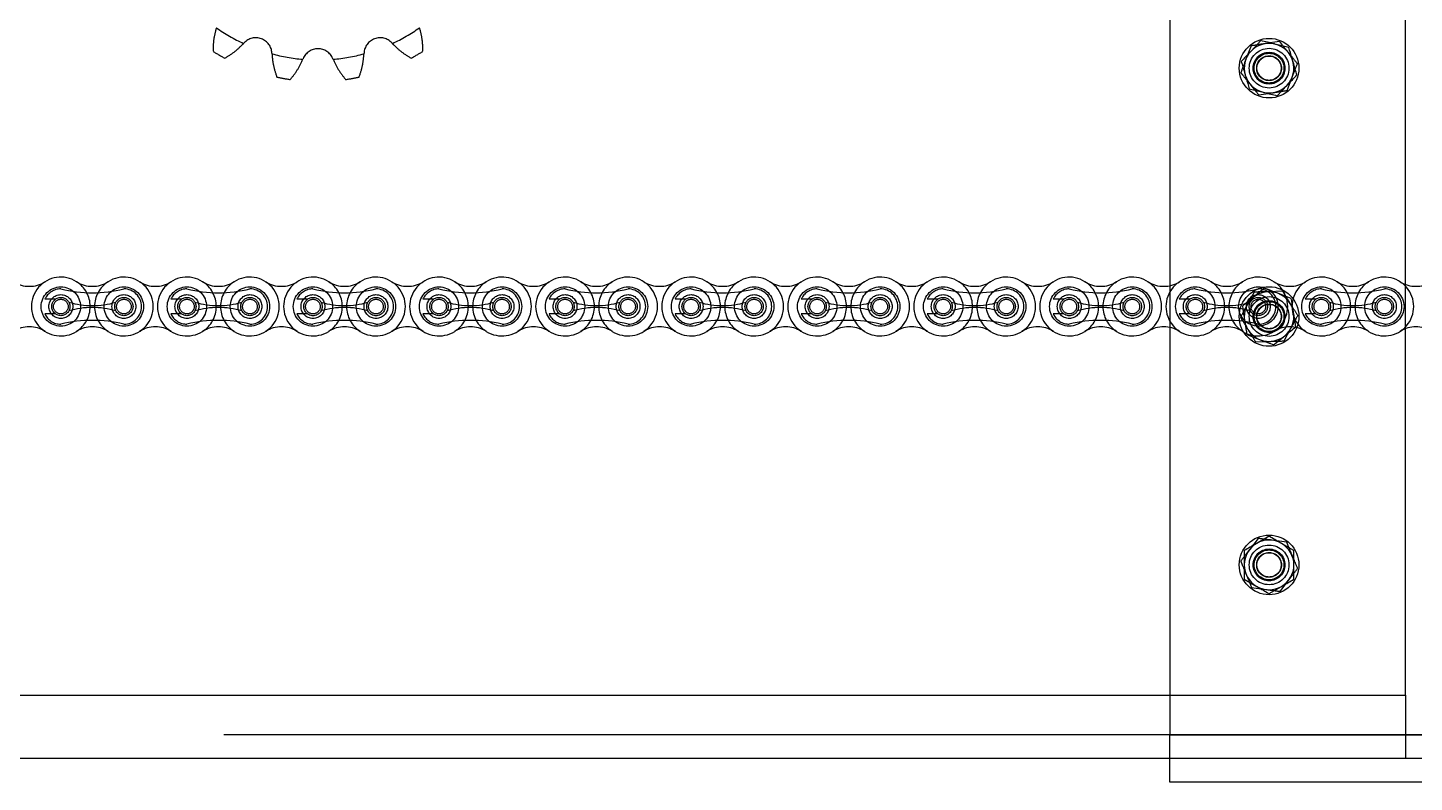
# Model space of a CAD drawing. Header units: metres. Extents: x 0 to 63075, y 0 to 44550.
# Drawn here: x 36889.4 to 37168.8, y 35017.5 to 35169.4 of the extents above; entities that cross this region are included whole.
import ezdxf

# ---------------------------------------------------------------- set-up
doc = ezdxf.new("R2010")
doc.units = ezdxf.units.M
doc.header["$LTSCALE"] = 75
doc.linetypes.add('HIDDEN2', pattern=[4.7625, 3.175, -1.5875])
for name, color, linetype in [('SDM', 7, 'Continuous'), ('SL4', 4, 'Continuous'), ('ST1', 7, 'HIDDEN2')]:
    doc.layers.add(name, color=color, linetype=linetype)

# ---------------------------------------------------------------- blocks, each defined once
blk = doc.blocks.new('A$Cf5e9a517')
at = {"layer": 'SL4'}
for p, q in [((957.26, 1690.35), (957.26, 1461.11)), ((975.63, 1600.89), (973.64, 1598.8)), ((981.24, 1599.53), (978.43, 1600.21)), ((973.28, 1591.17), (976.09, 1590.49)), ((978.9, 1589.81), (980.89, 1591.9)), ((976.35, 1551.05), (974.11, 1549.23)), ((981.74, 1548.99), (979.04, 1550.02)), ((972.78, 1541.71), (975.48, 1540.68)), ((978.18, 1539.65), (980.42, 1541.47)), ((977.26, 1501.12), (974.76, 1499.68)), ((982.26, 1498.24), (979.76, 1499.68)), ((972.26, 1492.46), (974.76, 1491.02)), ((977.26, 1489.58), (979.76, 1491.02)), ((54.76, 1469.11), (957.26, 1469.11)), ((1057.26, 1461.11), (957.26, 1461.11)), ((957.26, 1451.59), (957.26, 1461.11)), ((957.26, 1456.35), (244.75, 1456.35)), ((1057.26, 1451.59), (957.26, 1451.59))]:
    blk.add_line(p, q, dxfattribs=at)
for centre, start, end in [((977.26, 1595.35), 136.4384, 196.4384), ((977.26, 1595.35), 76.4384, 136.4384), ((977.26, 1595.35), 16.4384, 76.4384), ((977.26, 1595.35), 316.4384, 16.4384), ((977.26, 1595.35), 196.4384, 256.4384), ((977.26, 1595.35), 256.4384, 316.4384), ((977.26, 1545.35), 129.1229, 189.1229), ((977.26, 1545.35), 69.1229, 129.1229), ((977.26, 1545.35), 9.1229, 69.1229), ((977.26, 1545.35), 309.1229, 9.1229), ((977.26, 1545.35), 189.1229, 249.1229), ((977.26, 1545.35), 249.1229, 309.1229), ((977.26, 1495.35), 120, 180), ((977.26, 1495.35), 60, 120), ((977.26, 1495.35), 0, 60), ((977.26, 1495.35), 180, 240), ((977.26, 1495.35), 300, 0), ((977.26, 1495.35), 240, 300)]:
    blk.add_arc(centre, 5, start, end, dxfattribs=at)
for points, knots in [([(973.64, 1598.8), (973.59, 1598.75), (972.92, 1598.04), (972.26, 1597.35), (971.65, 1596.7)], [0, 0, 0, 0, 0.0702006, 1, 1, 1, 1]), ([(978.43, 1600.21), (978.37, 1600.23), (977.42, 1600.46), (976.49, 1600.68), (975.63, 1600.89)], [0, 0, 0, 0, 0.070201, 1, 1, 1, 1]), ([(982.06, 1596.76), (981.99, 1596.98), (981.72, 1597.92), (981.45, 1598.83), (981.24, 1599.53)], [0, 0, 0, 0, 0.231849, 1, 1, 1, 1]), ([(971.65, 1596.7), (971.86, 1596), (972.13, 1595.09), (972.4, 1594.15), (972.47, 1593.94)], [0, 0, 0, 0, 0.768151, 1, 1, 1, 1]), ([(982.88, 1594), (982.82, 1594.19), (982.55, 1595.09), (982.28, 1596.03), (982.06, 1596.76)], [0, 0, 0, 0, 0.211001, 1, 1, 1, 1]), ([(972.47, 1593.94), (972.69, 1593.2), (972.96, 1592.26), (973.23, 1591.36), (973.28, 1591.17)], [0, 0, 0, 0, 0.788999, 1, 1, 1, 1]), ([(980.89, 1591.9), (980.93, 1591.95), (981.6, 1592.66), (982.26, 1593.35), (982.88, 1594)], [0, 0, 0, 0, 0.070201, 1, 1, 1, 1]), ([(976.09, 1590.49), (976.16, 1590.47), (977.1, 1590.24), (978.03, 1590.02), (978.9, 1589.81)], [0, 0, 0, 0, 0.070201, 1, 1, 1, 1]), ([(979.04, 1550.02), (978.98, 1550.05), (978.07, 1550.39), (977.18, 1550.73), (976.35, 1551.05)], [0, 0, 0, 0, 0.070201, 1, 1, 1, 1]), ([(974.11, 1549.23), (974.05, 1549.19), (973.3, 1548.57), (972.56, 1547.97), (971.87, 1547.41)], [0, 0, 0, 0, 0.070201, 1, 1, 1, 1]), ([(982.2, 1546.14), (982.16, 1546.37), (982.01, 1547.33), (981.86, 1548.27), (981.74, 1548.99)], [0, 0, 0, 0, 0.231849, 1, 1, 1, 1]), ([(971.87, 1547.41), (971.98, 1546.69), (972.13, 1545.75), (972.29, 1544.78), (972.33, 1544.56)], [0, 0, 0, 0, 0.7681507, 1, 1, 1, 1]), ([(982.66, 1543.29), (982.63, 1543.49), (982.48, 1544.42), (982.32, 1545.38), (982.2, 1546.14)], [0, 0, 0, 0, 0.211001, 1, 1, 1, 1]), ([(972.33, 1544.56), (972.45, 1543.8), (972.6, 1542.83), (972.75, 1541.9), (972.78, 1541.71)], [0, 0, 0, 0, 0.788999, 1, 1, 1, 1]), ([(980.42, 1541.47), (980.47, 1541.51), (981.23, 1542.13), (981.97, 1542.73), (982.66, 1543.29)], [0, 0, 0, 0, 0.0702006, 1, 1, 1, 1]), ([(975.48, 1540.68), (975.54, 1540.65), (976.46, 1540.31), (977.35, 1539.97), (978.18, 1539.65)], [0, 0, 0, 0, 0.070201, 1, 1, 1, 1]), ([(979.76, 1499.68), (979.7, 1499.71), (978.86, 1500.2), (978.03, 1500.68), (977.26, 1501.12)], [0, 0, 0, 0, 0.070201, 1, 1, 1, 1]), ([(974.76, 1499.68), (974.7, 1499.65), (973.86, 1499.16), (973.03, 1498.68), (972.26, 1498.24)], [0, 0, 0, 0, 0.070201, 1, 1, 1, 1]), ([(972.26, 1498.24), (972.26, 1497.51), (972.26, 1496.55), (972.26, 1495.58), (972.26, 1495.35)], [0, 0, 0, 0, 0.768151, 1, 1, 1, 1]), ([(982.26, 1495.35), (982.26, 1495.58), (982.26, 1496.55), (982.26, 1497.51), (982.26, 1498.24)], [0, 0, 0, 0, 0.2318493, 1, 1, 1, 1]), ([(972.26, 1495.35), (972.26, 1494.58), (972.26, 1493.6), (972.26, 1492.66), (972.26, 1492.46)], [0, 0, 0, 0, 0.788999, 1, 1, 1, 1]), ([(982.26, 1492.46), (982.26, 1492.66), (982.26, 1493.6), (982.26, 1494.58), (982.26, 1495.35)], [0, 0, 0, 0, 0.2110008, 1, 1, 1, 1]), ([(979.76, 1491.02), (979.82, 1491.05), (980.67, 1491.54), (981.49, 1492.02), (982.26, 1492.46)], [0, 0, 0, 0, 0.070201, 1, 1, 1, 1]), ([(974.76, 1491.02), (974.82, 1490.99), (975.67, 1490.5), (976.49, 1490.02), (977.26, 1489.58)], [0, 0, 0, 0, 0.070201, 1, 1, 1, 1])]:
    blk.add_open_spline(points, degree=3, knots=knots, dxfattribs=at)
at = {"layer": 'ST1'}
for p, q in [((1004.76, 1469.11), (1004.76, 1690.35)), ((973.63, 1599.84), (972.6, 1597.15)), ((979.34, 1600.74), (976.48, 1600.29)), ((980.89, 1590.86), (981.93, 1593.55)), ((975.19, 1589.96), (978.04, 1590.41)), ((732.68, 1548.83), (730.56, 1548.83)), ((758.08, 1548.83), (755.96, 1548.83)), ((783.48, 1548.83), (781.36, 1548.83)), ((808.88, 1548.83), (806.76, 1548.83)), ((834.28, 1548.83), (832.16, 1548.83)), ((859.68, 1548.83), (857.56, 1548.83)), ((885.08, 1548.83), (882.96, 1548.83)), ((910.48, 1548.83), (908.36, 1548.83)), ((935.88, 1548.83), (933.76, 1548.83)), ((961.28, 1548.83), (959.16, 1548.83)), ((974.23, 1550.27), (972.86, 1547.72)), ((980, 1550.43), (977.12, 1550.35)), ((986.68, 1548.83), (984.56, 1548.83)), ((732.68, 1545.88), (730.56, 1545.88)), ((758.08, 1545.88), (755.96, 1545.88)), ((783.48, 1545.88), (781.36, 1545.88)), ((808.88, 1545.88), (806.76, 1545.88)), ((834.28, 1545.88), (832.16, 1545.88)), ((859.68, 1545.88), (857.56, 1545.88)), ((885.08, 1545.88), (882.96, 1545.88)), ((910.48, 1545.88), (908.36, 1545.88)), ((935.88, 1545.88), (933.76, 1545.88)), ((961.28, 1545.88), (959.16, 1545.88)), ((986.68, 1545.88), (984.56, 1545.88)), ((980.29, 1540.43), (981.66, 1542.98)), ((974.52, 1540.27), (977.41, 1540.35)), ((975.05, 1500.68), (973.29, 1498.39)), ((980.78, 1499.93), (977.91, 1500.31)), ((979.47, 1490.02), (981.23, 1492.31)), ((973.75, 1490.77), (976.61, 1490.39)), ((4.76, 1469.11), (1004.76, 1469.11)), ((957.26, 1469.11), (1004.76, 1469.11)), ((1004.76, 1469.11), (1004.76, 1456.35)), ((1004.76, 1461.11), (4.76, 1461.11)), ((957.26, 1461.11), (1057.26, 1461.11)), ((1009.76, 1461.11), (1004.76, 1461.11)), ((1057.26, 1456.35), (957.26, 1456.35))]:
    blk.add_line(p, q, dxfattribs=at)
for centre, radius in [((977.26, 1595.35), 6), ((977.26, 1595.35), 4), ((977.26, 1595.35), 3.2), ((977.26, 1595.35), 3), ((977.26, 1595.35), 2.5), ((977.26, 1595.35), 2.45), ((733.79, 1547.36), 3.96), ((746.49, 1547.36), 3.96), ((759.19, 1547.36), 3.96), ((771.89, 1547.36), 3.96), ((784.59, 1547.36), 3.96), ((797.29, 1547.36), 3.96), ((809.99, 1547.36), 3.96), ((822.69, 1547.36), 3.96), ((835.39, 1547.36), 3.96), ((848.09, 1547.36), 3.96), ((860.79, 1547.36), 3.96), ((873.49, 1547.36), 3.96), ((886.19, 1547.36), 3.96), ((898.89, 1547.36), 3.96), ((911.59, 1547.36), 3.96), ((924.29, 1547.36), 3.96), ((936.99, 1547.36), 3.96), ((949.69, 1547.36), 3.96), ((962.39, 1547.36), 3.96), ((975.09, 1547.36), 3.96), ((977.26, 1545.35), 6), ((987.79, 1547.36), 3.96), ((1000.49, 1547.36), 3.96), ((733.79, 1547.36), 2.4), ((733.79, 1547.36), 1.84), ((733.79, 1547.36), 1.48), ((746.49, 1547.36), 2.4), ((746.49, 1547.36), 1.84), ((746.49, 1547.36), 1.48), ((759.19, 1547.36), 2.4), ((759.19, 1547.36), 1.84), ((759.19, 1547.36), 1.48), ((771.89, 1547.36), 2.4), ((771.89, 1547.36), 1.84), ((771.89, 1547.36), 1.48), ((784.59, 1547.36), 2.4), ((784.59, 1547.36), 1.85), ((784.59, 1547.36), 1.48), ((797.29, 1547.36), 2.4), ((797.29, 1547.36), 1.85), ((797.29, 1547.36), 1.48), ((809.99, 1547.36), 2.4), ((809.99, 1547.36), 1.84), ((809.99, 1547.36), 1.48), ((822.69, 1547.36), 2.4), ((822.69, 1547.36), 1.84), ((822.69, 1547.36), 1.48), ((835.39, 1547.36), 2.4), ((835.39, 1547.36), 1.84), ((835.39, 1547.36), 1.48), ((848.09, 1547.36), 2.4), ((848.09, 1547.36), 1.84), ((848.09, 1547.36), 1.48), ((860.79, 1547.36), 2.4), ((860.79, 1547.36), 1.84), ((860.79, 1547.36), 1.48), ((873.49, 1547.36), 2.4), ((873.49, 1547.36), 1.84), ((873.49, 1547.36), 1.48), ((886.19, 1547.36), 2.4), ((886.19, 1547.36), 1.85), ((886.19, 1547.36), 1.48), ((898.89, 1547.36), 2.4), ((898.89, 1547.36), 1.85), ((898.89, 1547.36), 1.48), ((911.59, 1547.36), 2.4), ((911.59, 1547.36), 1.84), ((911.59, 1547.36), 1.48), ((924.29, 1547.36), 2.4), ((924.29, 1547.36), 1.84), ((924.29, 1547.36), 1.48), ((936.99, 1547.36), 2.4), ((936.99, 1547.36), 1.85), ((936.99, 1547.36), 1.48), ((949.69, 1547.36), 2.4), ((949.69, 1547.36), 1.85), ((949.69, 1547.36), 1.48), ((962.39, 1547.36), 2.4), ((962.39, 1547.36), 1.84), ((962.39, 1547.36), 1.48), ((975.09, 1547.36), 2.4), ((975.09, 1547.36), 1.84), ((977.26, 1545.35), 4), ((975.09, 1547.36), 1.48), ((977.26, 1545.35), 3.2), ((977.26, 1545.35), 3), ((987.79, 1547.36), 2.4), ((987.79, 1547.36), 1.84), ((987.79, 1547.36), 1.48), ((1000.49, 1547.36), 2.4), ((1000.49, 1547.36), 1.84), ((1000.49, 1547.36), 1.48), ((977.26, 1545.35), 2.5), ((977.26, 1545.35), 2.45), ((977.26, 1495.35), 6), ((977.26, 1495.35), 4), ((977.26, 1495.35), 3.2), ((977.26, 1495.35), 3), ((977.26, 1495.35), 2.5), ((977.26, 1495.35), 2.45)]:
    blk.add_circle(centre, radius, dxfattribs=at)
for centre, radius, start, end in [((785.6, 1632.62), 35.61, 234.9007, 245.0993), ((785.6, 1632.62), 35.61, 234.9007, 245.0993), ((785.6, 1632.62), 35.61, 234.9007, 245.0993), ((785.6, 1632.62), 35.61, 234.9007, 245.0993), ((773.09, 1598.23), 3.24, 2.5, 137.5), ((798.12, 1598.23), 3.24, 42.5, 177.5), ((785.6, 1632.62), 35.61, 294.9007, 305.0993), ((785.6, 1632.62), 35.61, 294.9007, 305.0993), ((785.6, 1632.62), 35.61, 294.9007, 305.0993), ((785.6, 1632.62), 35.61, 294.9007, 305.0993), ((785.6, 1632.62), 39.94, 238.032, 241.968), ((759.35, 1610.82), 15.39, 317.0177, 317.5), ((791.7, 1599.04), 15.39, 182.5, 182.9823), ((785.6, 1632.62), 35.61, 254.9007, 265.0993), ((785.6, 1632.62), 35.61, 254.9007, 265.0993), ((785.6, 1632.62), 35.61, 254.9007, 265.0993), ((785.6, 1632.62), 35.61, 254.9007, 265.0993), ((785.6, 1596.02), 3.24, 22.5, 157.5), ((785.6, 1632.62), 35.61, 274.9007, 285.0993), ((785.6, 1632.62), 35.61, 274.9007, 285.0993), ((785.6, 1632.62), 35.61, 274.9007, 285.0993), ((785.6, 1632.62), 35.61, 274.9007, 285.0993), ((779.51, 1599.04), 15.39, 357.0177, 357.5), ((811.85, 1610.82), 15.39, 222.5, 222.9823), ((785.6, 1632.62), 39.94, 298.032, 301.968), ((768.39, 1603.15), 15.39, 337.0177, 337.5), ((802.81, 1603.15), 15.39, 202.5, 202.9823), ((785.6, 1632.62), 39.94, 258.032, 261.968), ((785.6, 1632.62), 39.94, 278.032, 281.968), ((727.44, 1557.35), 5.92, 237.5667, 302.4333), ((733.79, 1547.36), 5.92, 57.5667, 302.4333), ((733.79, 1547.36), 3.55, 90, 155.4466), ((740.14, 1576.45), 26.32, 256.0401, 283.9599), ((740.14, 1557.35), 5.92, 237.5667, 302.4333), ((733.79, 1547.36), 5.92, 302.4333, 57.5667), ((746.49, 1547.36), 5.92, 122.4333, 237.5667), ((746.49, 1547.36), 5.92, 237.5667, 122.4333), ((746.49, 1547.36), 3.55, 270, 90), ((752.84, 1557.35), 5.92, 237.5667, 302.4333), ((759.19, 1547.36), 5.92, 57.5667, 302.4333), ((759.19, 1547.36), 3.55, 90, 155.4466), ((765.54, 1576.45), 26.32, 256.0401, 283.9599), ((765.54, 1557.35), 5.92, 237.5667, 302.4333), ((759.19, 1547.36), 5.92, 302.4333, 57.5667), ((771.89, 1547.36), 5.92, 122.4333, 237.5667), ((771.89, 1547.36), 5.92, 237.5667, 122.4333), ((771.89, 1547.36), 3.55, 270, 90), ((778.24, 1557.35), 5.92, 237.5667, 302.4333), ((784.59, 1547.36), 5.92, 57.5667, 302.4333), ((784.59, 1547.36), 3.55, 90, 155.4466), ((790.94, 1576.45), 26.32, 256.0401, 283.9599), ((790.94, 1557.35), 5.92, 237.5667, 302.4333), ((784.59, 1547.36), 5.92, 302.4333, 57.5667), ((797.29, 1547.36), 5.92, 122.4333, 237.5667), ((797.29, 1547.36), 5.92, 237.5667, 122.4333), ((797.29, 1547.36), 3.55, 270, 90), ((803.64, 1557.35), 5.92, 237.5667, 302.4333), ((809.99, 1547.36), 5.92, 57.5667, 302.4333), ((809.99, 1547.36), 3.55, 90, 155.4466), ((816.34, 1576.45), 26.32, 256.0401, 283.9599), ((816.34, 1557.35), 5.92, 237.5667, 302.4333), ((809.99, 1547.36), 5.92, 302.4333, 57.5667), ((822.69, 1547.36), 5.92, 122.4333, 237.5667), ((822.69, 1547.36), 5.92, 237.5667, 122.4333), ((822.69, 1547.36), 3.55, 270, 90), ((829.04, 1557.35), 5.92, 237.5667, 302.4333), ((835.39, 1547.36), 5.92, 57.5667, 302.4333), ((835.39, 1547.36), 3.55, 90, 155.4466), ((841.74, 1576.45), 26.32, 256.0401, 283.9599), ((841.74, 1557.35), 5.92, 237.5667, 302.4333), ((835.39, 1547.36), 5.92, 302.4333, 57.5667), ((848.09, 1547.36), 5.92, 122.4333, 237.5667), ((848.09, 1547.36), 5.92, 237.5667, 122.4333), ((848.09, 1547.36), 3.55, 270, 90), ((854.44, 1557.35), 5.92, 237.5667, 302.4333), ((860.79, 1547.36), 5.92, 57.5667, 302.4333), ((860.79, 1547.36), 3.55, 90, 155.4466), ((867.14, 1576.45), 26.32, 256.0401, 283.9599), ((867.14, 1557.35), 5.92, 237.5667, 302.4333), ((860.79, 1547.36), 5.92, 302.4333, 57.5667), ((873.49, 1547.36), 5.92, 122.4333, 237.5667), ((873.49, 1547.36), 5.92, 237.5667, 122.4333), ((873.49, 1547.36), 3.55, 270, 90), ((879.84, 1557.35), 5.92, 237.5667, 302.4333), ((886.19, 1547.36), 5.92, 57.5667, 302.4333), ((886.19, 1547.36), 3.55, 90, 155.4466), ((892.54, 1576.45), 26.32, 256.0401, 283.9599), ((892.54, 1557.35), 5.92, 237.5667, 302.4333), ((886.19, 1547.36), 5.92, 302.4333, 57.5667), ((898.89, 1547.36), 5.92, 122.4333, 237.5667), ((898.89, 1547.36), 5.92, 237.5667, 122.4333), ((898.89, 1547.36), 3.55, 270, 90), ((905.24, 1557.35), 5.92, 237.5667, 302.4333), ((911.59, 1547.36), 5.92, 57.5667, 302.4333), ((911.59, 1547.36), 3.55, 90, 155.4466), ((917.94, 1576.45), 26.32, 256.0401, 283.9599), ((917.94, 1557.35), 5.92, 237.5667, 302.4333), ((911.59, 1547.36), 5.92, 302.4333, 57.5667), ((924.29, 1547.36), 5.92, 122.4333, 237.5667), ((924.29, 1547.36), 5.92, 237.5667, 122.4333), ((924.29, 1547.36), 3.55, 270, 90), ((930.64, 1557.35), 5.92, 237.5667, 302.4333), ((936.99, 1547.36), 5.92, 57.5667, 302.4333), ((936.99, 1547.36), 3.55, 90, 155.4466), ((943.34, 1576.45), 26.32, 256.0401, 283.9599), ((943.34, 1557.35), 5.92, 237.5667, 302.4333), ((936.99, 1547.36), 5.92, 302.4333, 57.5667), ((949.69, 1547.36), 5.92, 122.4333, 237.5667), ((949.69, 1547.36), 5.92, 237.5667, 122.4333), ((949.69, 1547.36), 3.55, 270, 90), ((956.04, 1557.35), 5.92, 237.5667, 302.4333), ((962.39, 1547.36), 5.92, 57.5667, 302.4333), ((962.39, 1547.36), 3.55, 90, 155.4466), ((968.74, 1576.45), 26.32, 256.0401, 283.9599), ((968.74, 1557.35), 5.92, 237.5667, 302.4333), ((962.39, 1547.36), 5.92, 302.4333, 57.5667), ((975.09, 1547.36), 5.92, 122.4333, 237.5667), ((975.09, 1547.36), 5.92, 237.5667, 122.4333), ((975.09, 1547.36), 3.55, 270, 90), ((981.44, 1557.35), 5.92, 237.5667, 302.4333), ((987.79, 1547.36), 5.92, 57.5667, 302.4333), ((987.79, 1547.36), 3.55, 90, 155.4466), ((994.14, 1576.45), 26.32, 256.0401, 283.9599), ((994.14, 1557.35), 5.92, 237.5667, 302.4333), ((987.79, 1547.36), 5.92, 302.4333, 57.5667), ((1000.49, 1547.36), 5.92, 122.4333, 237.5667), ((1000.49, 1547.36), 5.92, 237.5667, 122.4333), ((1000.49, 1547.36), 3.55, 270, 90), ((1006.84, 1557.35), 5.92, 237.5667, 302.4333), ((740.14, 1563.71), 16.17, 252.993, 287.007), ((765.54, 1563.71), 16.17, 252.993, 287.007), ((790.94, 1563.71), 16.17, 252.993, 287.007), ((816.34, 1563.71), 16.17, 252.993, 287.007), ((841.74, 1563.71), 16.17, 252.993, 287.007), ((867.14, 1563.71), 16.17, 252.993, 287.007), ((892.54, 1563.71), 16.17, 252.993, 287.007), ((917.94, 1563.71), 16.17, 252.993, 287.007), ((943.34, 1563.71), 16.17, 252.993, 287.007), ((968.74, 1563.71), 16.17, 252.993, 287.007), ((994.14, 1563.71), 16.17, 252.993, 287.007), ((733.79, 1547.36), 3.55, 204.5534, 270), ((740.14, 1531), 16.17, 72.993, 107.007), ((759.19, 1547.36), 3.55, 204.5534, 270), ((765.54, 1531), 16.17, 72.993, 107.007), ((784.59, 1547.36), 3.55, 204.5534, 270), ((790.94, 1531), 16.17, 72.993, 107.007), ((809.99, 1547.36), 3.55, 204.5534, 270), ((816.34, 1531), 16.17, 72.993, 107.007), ((835.39, 1547.36), 3.55, 204.5534, 270), ((841.74, 1531), 16.17, 72.993, 107.007), ((860.79, 1547.36), 3.55, 204.5534, 270), ((867.14, 1531), 16.17, 72.993, 107.007), ((886.19, 1547.36), 3.55, 204.5534, 270), ((892.54, 1531), 16.17, 72.993, 107.007), ((911.59, 1547.36), 3.55, 204.5534, 270), ((917.94, 1531), 16.17, 72.993, 107.007), ((936.99, 1547.36), 3.55, 204.5534, 270), ((943.34, 1531), 16.17, 72.993, 107.007), ((962.39, 1547.36), 3.55, 204.5534, 270), ((968.74, 1531), 16.17, 72.993, 107.007), ((987.79, 1547.36), 3.55, 204.5534, 270), ((994.14, 1531), 16.17, 72.993, 107.007), ((727.44, 1537.36), 5.92, 57.5667, 122.4333), ((740.14, 1518.26), 26.32, 76.0401, 103.9599), ((740.14, 1537.36), 5.92, 57.5667, 122.4333), ((752.84, 1537.36), 5.92, 57.5667, 122.4333), ((765.54, 1518.26), 26.32, 76.0401, 103.9599), ((765.54, 1537.36), 5.92, 57.5667, 122.4333), ((778.24, 1537.36), 5.92, 57.5667, 122.4333), ((790.94, 1518.26), 26.32, 76.0401, 103.9599), ((790.94, 1537.36), 5.92, 57.5667, 122.4333), ((803.64, 1537.36), 5.92, 57.5667, 122.4333), ((816.34, 1518.26), 26.32, 76.0401, 103.9599), ((816.34, 1537.36), 5.92, 57.5667, 122.4333), ((829.04, 1537.36), 5.92, 57.5667, 122.4333), ((841.74, 1518.26), 26.32, 76.0401, 103.9599), ((841.74, 1537.36), 5.92, 57.5667, 122.4333), ((854.44, 1537.36), 5.92, 57.5667, 122.4333), ((867.14, 1518.26), 26.32, 76.0401, 103.9599), ((867.14, 1537.36), 5.92, 57.5667, 122.4333), ((879.84, 1537.36), 5.92, 57.5667, 122.4333), ((892.54, 1518.26), 26.32, 76.0401, 103.9599), ((892.54, 1537.36), 5.92, 57.5667, 122.4333), ((905.24, 1537.36), 5.92, 57.5667, 122.4333), ((917.94, 1518.26), 26.32, 76.0401, 103.9599), ((917.94, 1537.36), 5.92, 57.5667, 122.4333), ((930.64, 1537.36), 5.92, 57.5667, 122.4333), ((943.34, 1518.26), 26.32, 76.0401, 103.9599), ((943.34, 1537.36), 5.92, 57.5667, 122.4333), ((956.04, 1537.36), 5.92, 57.5667, 122.4333), ((968.74, 1518.26), 26.32, 76.0401, 103.9599), ((968.74, 1537.36), 5.92, 57.5667, 122.4333), ((981.44, 1537.36), 5.92, 57.5667, 122.4333), ((994.14, 1518.26), 26.32, 76.0401, 103.9599), ((994.14, 1537.36), 5.92, 57.5667, 122.4333), ((1006.84, 1537.36), 5.92, 57.5667, 122.4333)]:
    blk.add_arc(centre, radius, start, end, dxfattribs=at)
for points, knots in [([(765.13, 1603.49), (764.92, 1602.7), (764.51, 1601.11), (764.47, 1599.53), (764.46, 1598.74)], [0, 0, 0, 0, 0.499427, 1, 1, 1, 1]), ([(806.75, 1598.74), (806.73, 1599.53), (806.7, 1601.11), (806.28, 1602.7), (806.08, 1603.49)], [0, 0, 0, 0, 0.5003717, 1, 1, 1, 1]), ([(766.83, 1597.37), (767.51, 1597.78), (768.86, 1598.6), (770.03, 1599.75), (770.61, 1600.32)], [0, 0, 0, 0, 0.500514, 1, 1, 1, 1]), ([(776.33, 1598.24), (776.4, 1597.43), (776.56, 1595.8), (777.07, 1594.3), (777.32, 1593.55)], [0, 0, 0, 0, 0.499098, 1, 1, 1, 1]), ([(793.88, 1593.55), (794.14, 1594.3), (794.65, 1595.8), (794.8, 1597.43), (794.88, 1598.24)], [0, 0, 0, 0, 0.5001333, 1, 1, 1, 1]), ([(800.59, 1600.32), (801.18, 1599.75), (802.34, 1598.6), (803.7, 1597.78), (804.37, 1597.37)], [0, 0, 0, 0, 0.499479, 1, 1, 1, 1]), ([(976.48, 1600.29), (976.42, 1600.28), (975.45, 1600.13), (974.51, 1599.98), (973.63, 1599.84)], [0, 0, 0, 0, 0.070201, 1, 1, 1, 1]), ([(979.34, 1600.74), (979.49, 1600.55), (980.08, 1599.82), (980.69, 1599.06), (981.15, 1598.49)], [0, 0, 0, 0, 0.257551, 1, 1, 1, 1]), ([(981.15, 1598.49), (981.32, 1598.29), (981.93, 1597.53), (982.53, 1596.79), (982.97, 1596.25)], [0, 0, 0, 0, 0.268634, 1, 1, 1, 1]), ([(780.02, 1593.07), (780.52, 1593.69), (781.51, 1594.92), (782.21, 1596.4), (782.56, 1597.14)], [0, 0, 0, 0, 0.500261, 1, 1, 1, 1]), ([(788.64, 1597.14), (788.99, 1596.4), (789.7, 1594.92), (790.69, 1593.69), (791.18, 1593.07)], [0, 0, 0, 0, 0.499419, 1, 1, 1, 1]), ([(972.6, 1597.15), (972.57, 1597.08), (972.22, 1596.17), (971.88, 1595.28), (971.56, 1594.45)], [0, 0, 0, 0, 0.070201, 1, 1, 1, 1]), ([(981.93, 1593.55), (981.95, 1593.62), (982.3, 1594.53), (982.65, 1595.42), (982.97, 1596.25)], [0, 0, 0, 0, 0.070201, 1, 1, 1, 1]), ([(971.56, 1594.45), (971.71, 1594.26), (972.3, 1593.53), (972.92, 1592.77), (973.37, 1592.21)], [0, 0, 0, 0, 0.257551, 1, 1, 1, 1]), ([(973.37, 1592.21), (973.54, 1592), (974.15, 1591.24), (974.75, 1590.5), (975.19, 1589.96)], [0, 0, 0, 0, 0.268634, 1, 1, 1, 1]), ([(978.04, 1590.41), (978.11, 1590.42), (979.07, 1590.57), (980.02, 1590.72), (980.89, 1590.86)], [0, 0, 0, 0, 0.0702006, 1, 1, 1, 1]), ([(977.12, 1550.35), (977.05, 1550.35), (976.08, 1550.32), (975.12, 1550.29), (974.23, 1550.27)], [0, 0, 0, 0, 0.070201, 1, 1, 1, 1]), ([(980, 1550.43), (980.13, 1550.22), (980.63, 1549.42), (981.14, 1548.59), (981.52, 1547.97)], [0, 0, 0, 0, 0.257551, 1, 1, 1, 1]), ([(981.52, 1547.97), (981.66, 1547.75), (982.17, 1546.92), (982.67, 1546.11), (983.03, 1545.52)], [0, 0, 0, 0, 0.268634, 1, 1, 1, 1]), ([(972.86, 1547.72), (972.83, 1547.66), (972.37, 1546.81), (971.91, 1545.97), (971.49, 1545.18)], [0, 0, 0, 0, 0.070201, 1, 1, 1, 1]), ([(971.49, 1545.18), (971.62, 1544.98), (972.11, 1544.18), (972.63, 1543.34), (973.01, 1542.73)], [0, 0, 0, 0, 0.257551, 1, 1, 1, 1]), ([(981.66, 1542.98), (981.7, 1543.04), (982.16, 1543.89), (982.61, 1544.73), (983.03, 1545.52)], [0, 0, 0, 0, 0.070201, 1, 1, 1, 1]), ([(973.01, 1542.73), (973.14, 1542.5), (973.66, 1541.67), (974.16, 1540.86), (974.52, 1540.27)], [0, 0, 0, 0, 0.268634, 1, 1, 1, 1]), ([(977.41, 1540.35), (977.47, 1540.35), (978.45, 1540.38), (979.4, 1540.41), (980.29, 1540.43)], [0, 0, 0, 0, 0.070201, 1, 1, 1, 1]), ([(977.91, 1500.31), (977.85, 1500.32), (976.88, 1500.44), (975.93, 1500.57), (975.05, 1500.68)], [0, 0, 0, 0, 0.070201, 1, 1, 1, 1]), ([(973.29, 1498.39), (973.25, 1498.34), (972.66, 1497.56), (972.08, 1496.81), (971.54, 1496.1)], [0, 0, 0, 0, 0.0702006, 1, 1, 1, 1]), ([(980.78, 1499.93), (980.87, 1499.71), (981.23, 1498.84), (981.6, 1497.94), (981.88, 1497.27)], [0, 0, 0, 0, 0.257551, 1, 1, 1, 1]), ([(971.54, 1496.1), (971.63, 1495.88), (971.99, 1495.01), (972.37, 1494.11), (972.64, 1493.43)], [0, 0, 0, 0, 0.257551, 1, 1, 1, 1]), ([(981.88, 1497.27), (981.98, 1497.02), (982.36, 1496.12), (982.72, 1495.24), (982.99, 1494.6)], [0, 0, 0, 0, 0.268634, 1, 1, 1, 1]), ([(972.64, 1493.43), (972.74, 1493.19), (973.12, 1492.29), (973.48, 1491.41), (973.75, 1490.77)], [0, 0, 0, 0, 0.2686336, 1, 1, 1, 1]), ([(981.23, 1492.31), (981.27, 1492.36), (981.87, 1493.14), (982.45, 1493.89), (982.99, 1494.6)], [0, 0, 0, 0, 0.0702006, 1, 1, 1, 1]), ([(976.61, 1490.39), (976.68, 1490.38), (977.65, 1490.26), (978.59, 1490.13), (979.47, 1490.02)], [0, 0, 0, 0, 0.070201, 1, 1, 1, 1])]:
    blk.add_open_spline(points, degree=3, knots=knots, dxfattribs=at)

msp = doc.modelspace()

# ---------------------------------------------------------------- block references
at = {"layer": 'SDM'}
msp.add_blockref('A$Cf5e9a517', (36162.25, 33565.92), dxfattribs=at)

doc.saveas('drawing.dxf')
